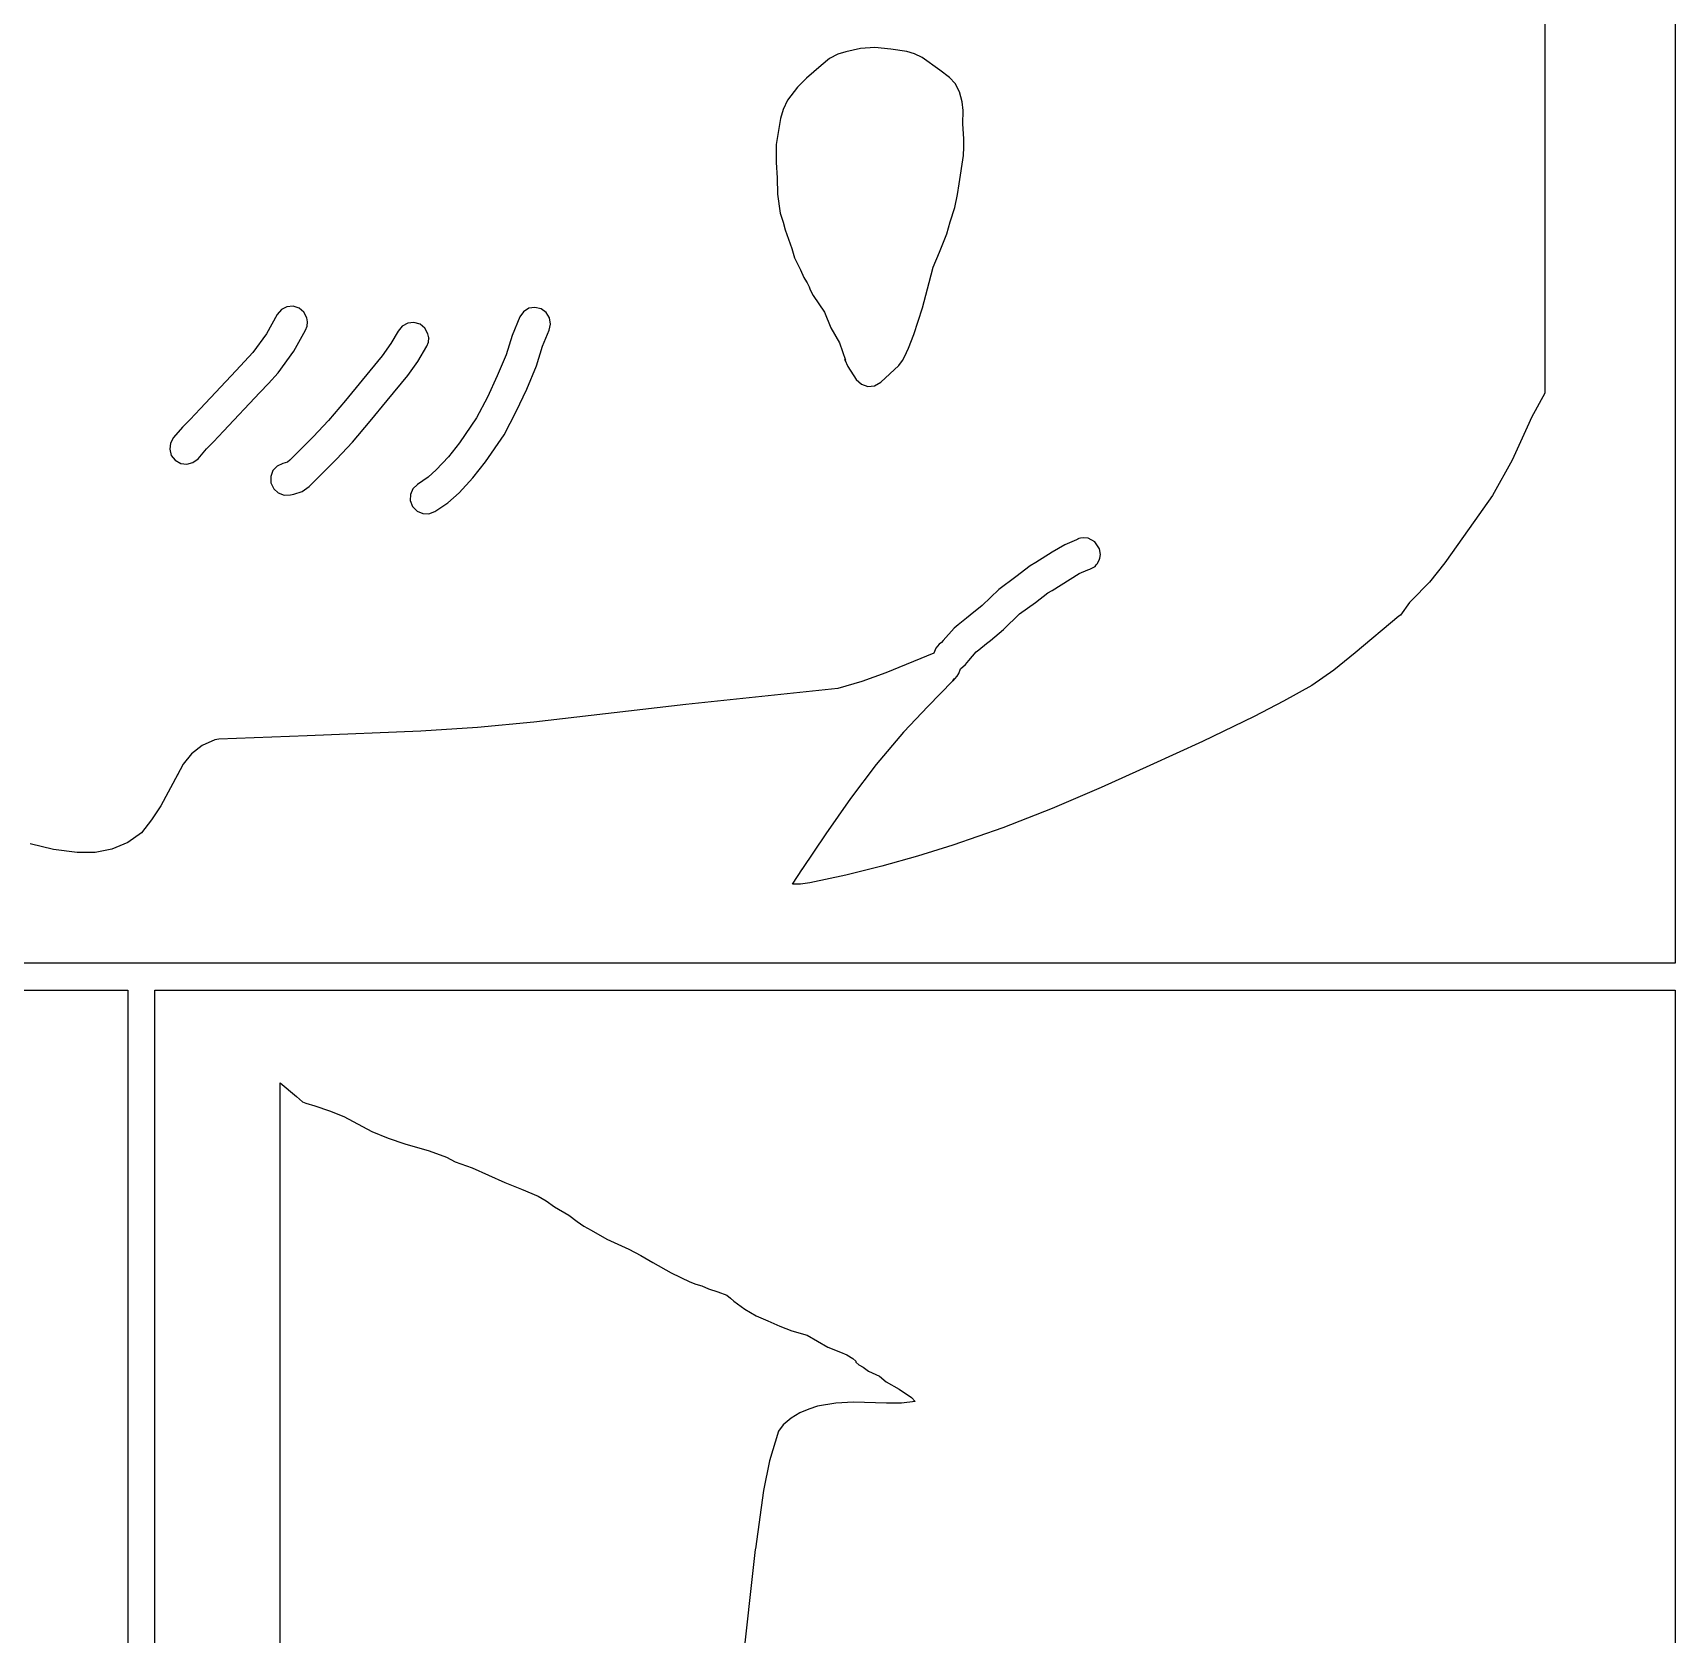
# Model space of a CAD drawing. Extents: x -1 to 629, y 2 to 3679.
# Drawn here: x 258.6 to 502.8, y 3233.4 to 3471.5 of the extents above; entities that cross this region are included whole.
import ezdxf

# ---------------------------------------------------------------- set-up
doc = ezdxf.new("R2010")
doc.units = 0

msp = doc.modelspace()

# ---------------------------------------------------------------- linework, layer by layer
at = {"layer": 'Calque 1'}
for p, q in [((502.75, 3579.13), (502.75, 3333.14)), ((483.356, 3497.53), (483.38, 3417.89)), ((381.656, 3469.16), (379.47, 3468.66)), ((383.796, 3469.27), (381.656, 3469.16)), ((386.18, 3469.06), (383.796, 3469.27)), ((377.041, 3467.63), (375.79, 3466.6)), ((378.293, 3468.29), (377.041, 3467.63)), ((379.47, 3468.66), (378.293, 3468.29)), ((388.559, 3468.69), (386.18, 3469.06)), ((389.699, 3468.34), (388.559, 3468.69)), ((390.818, 3467.82), (389.699, 3468.34)), ((393.427, 3465.94), (390.818, 3467.82)), ((373.636, 3464.75), (372.268, 3463.37)), ((375.79, 3466.6), (373.636, 3464.75)), ((394.893, 3464.85), (393.427, 3465.94)), ((395.71, 3463.95), (394.893, 3464.85)), ((372.268, 3463.37), (370.805, 3461.47)), ((396.38, 3462.71), (395.71, 3463.95)), ((396.771, 3461.23), (396.38, 3462.71)), ((370.141, 3460.06), (369.744, 3458.71)), ((370.805, 3461.47), (370.141, 3460.06)), ((396.896, 3459.9), (396.771, 3461.23)), ((396.877, 3457.95), (396.896, 3459.9)), ((369.744, 3458.71), (369.379, 3456.33)), ((396.991, 3455.7), (396.877, 3457.95)), ((369.136, 3454.85), (369.096, 3452.21)), ((369.379, 3456.33), (369.136, 3454.85)), ((397.001, 3454.48), (396.991, 3455.7)), ((369.096, 3452.21), (369.244, 3449.93)), ((396.34, 3449.03), (396.943, 3453.24)), ((396.943, 3453.24), (397.001, 3454.48)), ((397.001, 3454.48), (397.001, 3454.48)), ((369.244, 3449.93), (369.329, 3447.47)), ((369.329, 3447.47), (369.694, 3444.64)), ((395.684, 3445.51), (396.091, 3447.44)), ((396.091, 3447.44), (396.34, 3449.03)), ((394.97, 3443.37), (395.684, 3445.51)), ((369.694, 3444.64), (370.154, 3443.32)), ((370.154, 3443.32), (370.437, 3442.18)), ((394.483, 3441.6), (394.97, 3443.37)), ((370.437, 3442.18), (371.422, 3439.4)), ((393.371, 3438.84), (394.483, 3441.6)), ((371.422, 3439.4), (371.856, 3438.02)), ((371.856, 3438.02), (372.729, 3436.25)), ((392.445, 3436.65), (393.371, 3438.84)), ((372.729, 3436.25), (373.208, 3435.11)), ((373.208, 3435.11), (373.615, 3434.43)), ((391.869, 3434.37), (392.445, 3436.65)), ((373.615, 3434.43), (373.731, 3434.29)), ((373.731, 3434.29), (374.033, 3433.71)), ((374.033, 3433.71), (374.189, 3433.26)), ((374.189, 3433.26), (374.628, 3432.44)), ((390.863, 3430.56), (391.869, 3434.37)), ((295.56, 3430.32), (294.947, 3429.58)), ((296.378, 3430.75), (295.56, 3430.32)), ((297.293, 3430.83), (296.378, 3430.75)), ((298.204, 3430.54), (297.293, 3430.83)), ((298.921, 3429.93), (298.204, 3430.54)), ((332.345, 3430.51), (331.56, 3430.01)), ((333.256, 3430.64), (332.345, 3430.51)), ((334.182, 3430.43), (333.256, 3430.64)), ((334.941, 3429.87), (334.182, 3430.43)), ((374.628, 3432.44), (376.277, 3429.95)), ((389.593, 3426.62), (390.863, 3430.56)), ((294.947, 3429.58), (293.364, 3426.73)), ((299.354, 3429.11), (298.921, 3429.93)), ((299.156, 3427.28), (299.381, 3427.86)), ((299.45, 3428.5), (299.354, 3429.11)), ((299.381, 3427.86), (299.45, 3428.5)), ((299.45, 3428.5), (299.45, 3428.5)), ((313.534, 3427.84), (312.936, 3427.1)), ((314.34, 3428.29), (313.534, 3427.84)), ((315.253, 3428.39), (314.34, 3428.29)), ((316.169, 3428.13), (315.253, 3428.39)), ((316.902, 3427.55), (316.169, 3428.13)), ((330.999, 3429.24), (329.853, 3426.46)), ((331.56, 3430.01), (330.999, 3429.24)), ((335.43, 3429.08), (334.941, 3429.87)), ((335.362, 3427.26), (335.579, 3428.15)), ((335.579, 3428.15), (335.43, 3429.08)), ((335.579, 3428.15), (335.579, 3428.15)), ((376.277, 3429.95), (377.258, 3427.63)), ((293.364, 3426.73), (291.332, 3423.95)), ((297.41, 3424.16), (299.156, 3427.28)), ((311.848, 3425.27), (310.554, 3423.47)), ((312.936, 3427.1), (311.848, 3425.27)), ((317.354, 3426.73), (316.902, 3427.55)), ((317.201, 3424.9), (317.412, 3425.48)), ((317.465, 3426.12), (317.354, 3426.73)), ((317.412, 3425.48), (317.465, 3426.12)), ((317.465, 3426.09), (317.465, 3426.12)), ((317.465, 3426.12), (317.465, 3426.09)), ((329.853, 3426.46), (328.964, 3423.6)), ((334.38, 3424.87), (335.362, 3427.26)), ((377.258, 3427.63), (378.539, 3425.38)), ((378.539, 3425.38), (379.404, 3422.81)), ((388.778, 3424.58), (389.593, 3426.62)), ((291.332, 3423.95), (288.829, 3421.25)), ((295.076, 3420.93), (297.41, 3424.16)), ((310.554, 3423.47), (307.591, 3419.85)), ((315.857, 3422.62), (317.201, 3424.9)), ((328.964, 3423.6), (327.66, 3420.48)), ((333.467, 3421.96), (334.38, 3424.87)), ((379.404, 3422.81), (379.322, 3422.97)), ((379.322, 3422.97), (379.322, 3422.84)), ((379.322, 3422.84), (379.764, 3421.88)), ((387.913, 3422.73), (388.196, 3423.31)), ((388.196, 3423.31), (388.778, 3424.58)), ((288.829, 3421.25), (283.495, 3415.56)), ((293.658, 3419.34), (295.076, 3420.93)), ((311.3, 3416.8), (314.37, 3420.53)), ((314.37, 3420.53), (315.857, 3422.62)), ((327.66, 3420.48), (326.189, 3417.31)), ((332.046, 3418.5), (333.467, 3421.96)), ((379.764, 3421.88), (381.023, 3419.95)), ((384.653, 3419.53), (387.342, 3421.99)), ((387.342, 3421.99), (387.913, 3422.73)), ((286.961, 3412.23), (292.362, 3417.99)), ((292.362, 3417.99), (293.658, 3419.34)), ((307.591, 3419.85), (305.085, 3416.78)), ((330.485, 3415.16), (332.046, 3418.5)), ((381.023, 3419.95), (381.78, 3419.24)), ((381.78, 3419.24), (382.735, 3418.89)), ((382.735, 3418.89), (383.741, 3419)), ((383.741, 3419), (384.653, 3419.53)), ((483.38, 3417.89), (481.398, 3414.29)), ((283.495, 3415.56), (282.008, 3414)), ((305.085, 3416.78), (302.548, 3413.81)), ((308.776, 3413.71), (311.3, 3416.8)), ((326.189, 3417.31), (324.564, 3414.21)), ((282.008, 3414), (280.863, 3412.84)), ((282.008, 3414), (282.008, 3414)), ((302.548, 3413.81), (300.265, 3411.41)), ((306.12, 3410.61), (308.776, 3413.71)), ((324.564, 3414.21), (322.021, 3410.51)), ((328.657, 3411.7), (330.485, 3415.16)), ((480.983, 3413.39), (478.525, 3407.91)), ((481.398, 3414.29), (480.98, 3413.39)), ((480.98, 3413.39), (480.98, 3413.39)), ((480.98, 3413.39), (480.983, 3413.39)), ((480.983, 3413.39), (480.983, 3413.39)), ((279.532, 3411.3), (279.064, 3410.45)), ((280.863, 3412.84), (279.532, 3411.3)), ((284.408, 3409.61), (285.453, 3410.67)), ((285.453, 3410.67), (286.961, 3412.23)), ((300.265, 3411.41), (296.825, 3407.91)), ((303.739, 3408.1), (306.12, 3410.61)), ((325.897, 3407.68), (328.657, 3411.7)), ((279.064, 3410.45), (278.958, 3409.55)), ((278.958, 3409.55), (279.199, 3408.65)), ((279.199, 3408.65), (279.783, 3407.91)), ((282.416, 3407.57), (283.167, 3408.15)), ((283.167, 3408.15), (284.408, 3409.61)), ((320.384, 3408.44), (318.59, 3406.49)), ((322.021, 3410.51), (320.384, 3408.44)), ((279.783, 3407.91), (280.614, 3407.44)), ((280.614, 3407.44), (281.527, 3407.33)), ((281.527, 3407.33), (282.416, 3407.57)), ((294.298, 3406.38), (293.978, 3405.51)), ((294.92, 3407.04), (294.298, 3406.38)), ((295.783, 3407.46), (294.92, 3407.04)), ((296.484, 3407.62), (295.783, 3407.46)), ((296.825, 3407.91), (296.484, 3407.62)), ((300.111, 3404.42), (303.739, 3408.1)), ((318.59, 3406.49), (317.394, 3405.4)), ((324.032, 3405.32), (325.897, 3407.68)), ((478.525, 3407.91), (475.622, 3402.7)), ((293.978, 3405.51), (294.015, 3404.55)), ((294.015, 3404.55), (294.42, 3403.68)), ((294.42, 3403.68), (295.1, 3403.07)), ((297.428, 3402.86), (298.653, 3403.28)), ((298.653, 3403.28), (299.706, 3404)), ((299.706, 3404), (300.111, 3404.42)), ((315.095, 3403.68), (314.732, 3402.83)), ((315.777, 3404.34), (315.095, 3403.68)), ((317.394, 3405.4), (315.777, 3404.34)), ((321.998, 3403.1), (324.032, 3405.32)), ((295.1, 3403.07), (295.963, 3402.75)), ((295.963, 3402.75), (296.915, 3402.78)), ((296.915, 3402.78), (297.428, 3402.86)), ((314.732, 3402.83), (314.714, 3401.93)), ((314.714, 3401.93), (315.063, 3401.03)), ((315.063, 3401.03), (315.727, 3400.35)), ((318.381, 3400.32), (320.315, 3401.59)), ((320.315, 3401.59), (321.998, 3403.1)), ((475.622, 3402.7), (472.111, 3397.78)), ((315.727, 3400.35), (316.574, 3400)), ((316.574, 3400), (317.492, 3399.98)), ((317.492, 3399.98), (318.381, 3400.32)), ((413.773, 3396.11), (412.038, 3395.37)), ((413.967, 3396.19), (413.773, 3396.11)), ((413.977, 3396.22), (413.967, 3396.19)), ((414.017, 3396.22), (413.977, 3396.22)), ((414.12, 3396.27), (414.017, 3396.22)), ((414.369, 3396.33), (414.12, 3396.27)), ((414.787, 3396.4), (414.369, 3396.33)), ((415.493, 3396.33), (414.787, 3396.4)), ((416.491, 3395.8), (415.493, 3396.33)), ((472.111, 3397.78), (468.532, 3392.65)), ((410.154, 3394.24), (407.73, 3392.73)), ((412.038, 3395.37), (410.154, 3394.24)), ((417.181, 3394.76), (416.491, 3395.8)), ((417.303, 3393.89), (417.181, 3394.76)), ((417.221, 3393.36), (417.303, 3393.89)), ((406.884, 3392.22), (404.754, 3390.61)), ((407.73, 3392.73), (406.884, 3392.22)), ((412.832, 3390.24), (414.152, 3391.06)), ((414.152, 3391.06), (415.424, 3391.62)), ((415.424, 3391.62), (415.61, 3391.7)), ((415.61, 3391.7), (415.729, 3391.75)), ((415.729, 3391.75), (416.528, 3392.14)), ((415.729, 3391.75), (415.729, 3391.75)), ((416.528, 3392.14), (416.681, 3392.38)), ((416.681, 3392.38), (416.832, 3392.52)), ((416.832, 3392.52), (417.115, 3393.07)), ((417.115, 3393.07), (417.221, 3393.36)), ((468.532, 3392.65), (466.222, 3389.79)), ((402.193, 3388.71), (399.716, 3386.35)), ((404.754, 3390.61), (402.193, 3388.71)), ((410.138, 3388.57), (412.832, 3390.24)), ((466.222, 3389.79), (463.555, 3387.09)), ((399.716, 3386.35), (397.965, 3384.87)), ((405.309, 3385.08), (407.643, 3386.77)), ((407.643, 3386.77), (409.492, 3388.2)), ((409.492, 3388.2), (410.138, 3388.57)), ((463.264, 3386.77), (461.906, 3384.9)), ((463.555, 3387.09), (463.264, 3386.77)), ((397.406, 3384.45), (396.173, 3383.44)), ((397.965, 3384.87), (397.406, 3384.45)), ((402.894, 3382.75), (405.309, 3385.08)), ((461.676, 3384.74), (455.183, 3379.29)), ((461.906, 3384.9), (461.676, 3384.74)), ((395.583, 3382.94), (393.922, 3381.11)), ((396.173, 3383.44), (395.583, 3382.94)), ((400.976, 3381.14), (402.894, 3382.75)), ((392.554, 3379.26), (385.415, 3376.32)), ((392.855, 3379.97), (392.554, 3379.26)), ((393.363, 3380.56), (392.855, 3379.97)), ((393.71, 3380.82), (393.363, 3380.56)), ((393.922, 3381.11), (393.71, 3380.82)), ((397.729, 3378.17), (398.856, 3379.44)), ((398.856, 3379.44), (399.24, 3379.76)), ((399.24, 3379.76), (400.388, 3380.69)), ((400.388, 3380.69), (400.976, 3381.14)), ((455.183, 3379.29), (452.016, 3376.72)), ((396.277, 3376.22), (396.496, 3376.9)), ((396.496, 3376.9), (397.237, 3377.54)), ((397.237, 3377.54), (397.753, 3378.15)), ((397.798, 3378.25), (397.729, 3378.17)), ((397.753, 3378.15), (397.798, 3378.25)), ((452.016, 3376.72), (448.759, 3374.44)), ((378.298, 3373.99), (355.7, 3371.59)), ((381.865, 3375.05), (378.298, 3373.99)), ((385.415, 3376.32), (381.865, 3375.05)), ((391.67, 3371.32), (395.382, 3375.13)), ((395.382, 3375.13), (395.594, 3375.4)), ((395.411, 3375.13), (395.655, 3375.42)), ((395.594, 3375.4), (395.411, 3375.13)), ((395.655, 3375.42), (396.038, 3375.82)), ((396.038, 3375.82), (396.277, 3376.22)), ((448.759, 3374.44), (444.544, 3372.09)), ((355.7, 3371.59), (333.105, 3368.97)), ((444.544, 3372.09), (440.181, 3369.81)), ((388.101, 3367.54), (391.67, 3371.32)), ((440.16, 3369.81), (432.485, 3366.11)), ((440.171, 3369.81), (440.16, 3369.81)), ((440.181, 3369.81), (440.171, 3369.81)), ((299.381, 3366.93), (286.276, 3366.45)), ((299.397, 3366.93), (299.381, 3366.93)), ((316.298, 3367.62), (299.397, 3366.93)), ((324.715, 3368.17), (316.298, 3367.62)), ((333.097, 3368.97), (324.715, 3368.17)), ((333.105, 3368.97), (333.097, 3368.97)), ((384.042, 3362.7), (388.101, 3367.51)), ((388.101, 3367.51), (388.101, 3367.54)), ((282.212, 3364.28), (280.982, 3362.75)), ((283.781, 3365.53), (282.212, 3364.28)), ((285.689, 3366.37), (283.781, 3365.53)), ((286.276, 3366.45), (285.689, 3366.37)), ((432.485, 3366.11), (424.65, 3362.54)), ((280.982, 3362.75), (280.088, 3361.06)), ((380.214, 3357.64), (384.042, 3362.7)), ((424.64, 3362.54), (417.409, 3359.28)), ((424.65, 3362.54), (424.64, 3362.54)), ((280.183, 3361.27), (277.624, 3356.56)), ((280.088, 3361.06), (280.183, 3361.27)), ((376.544, 3352.4), (380.214, 3357.64)), ((417.409, 3359.28), (410.141, 3356.16)), ((276.262, 3354.44), (274.746, 3352.54)), ((277.624, 3356.56), (276.262, 3354.44)), ((410.141, 3356.16), (402.812, 3353.28)), ((274.746, 3352.54), (272.714, 3351.08)), ((372.956, 3347.09), (376.544, 3352.4)), ((402.812, 3353.28), (395.398, 3350.68)), ((261.695, 3350.05), (258.196, 3350.87)), ((265.194, 3349.6), (261.695, 3350.05)), ((265.289, 3349.6), (265.194, 3349.6)), ((267.856, 3349.6), (265.289, 3349.6)), ((270.375, 3350.1), (267.856, 3349.6)), ((272.714, 3351.08), (270.375, 3350.1)), ((395.388, 3350.68), (390.128, 3349.04)), ((395.398, 3350.68), (395.388, 3350.68)), ((371.517, 3344.89), (373.017, 3347.17)), ((373.017, 3347.17), (372.956, 3347.09)), ((384.825, 3347.56), (379.486, 3346.24)), ((390.128, 3349.04), (384.825, 3347.56)), ((372.718, 3344.92), (371.517, 3344.89)), ((374.112, 3345.1), (372.718, 3344.92)), ((379.486, 3346.24), (374.112, 3345.1)), ((272.751, 3333.14), (156.75, 3333.14)), ((502.75, 3333.14), (272.751, 3333.14)), ((156.75, 3329.15), (272.751, 3329.15)), ((272.751, 3329.15), (272.751, 3189.21)), ((276.749, 3329.15), (502.75, 3329.15)), ((276.749, 3189.21), (276.749, 3329.15)), ((502.75, 3329.15), (502.75, 2533.14)), ((295.373, 2890.88), (295.373, 3315.36)), ((295.373, 3315.36), (297.825, 3313.35)), ((297.825, 3313.35), (298.693, 3312.56)), ((298.693, 3312.56), (299.183, 3312.32)), ((299.183, 3312.32), (300.513, 3311.92)), ((300.513, 3311.92), (302.704, 3311.21)), ((302.704, 3311.21), (304.868, 3310.36)), ((304.868, 3310.36), (309.001, 3308.14)), ((309.001, 3308.14), (311.427, 3307.11)), ((311.427, 3307.11), (313.888, 3306.29)), ((313.888, 3306.29), (317.51, 3305.23)), ((317.51, 3305.23), (320.108, 3304.3)), ((320.108, 3304.3), (321.415, 3303.64)), ((321.415, 3303.64), (323.932, 3302.74)), ((323.932, 3302.74), (328.779, 3300.55)), ((328.779, 3300.55), (331.247, 3299.54)), ((331.247, 3299.54), (333.711, 3298.51)), ((333.711, 3298.51), (334.914, 3297.82)), ((334.914, 3297.82), (336.184, 3296.95)), ((336.184, 3296.95), (338.312, 3295.68)), ((338.312, 3295.68), (339.518, 3294.73)), ((339.518, 3294.73), (340.545, 3294.06)), ((340.545, 3294.06), (341.624, 3293.48)), ((341.624, 3293.48), (343.958, 3292.13)), ((343.958, 3292.13), (347.21, 3290.65)), ((347.21, 3290.65), (349.011, 3289.7)), ((349.011, 3289.7), (350.787, 3288.64)), ((350.787, 3288.64), (353.525, 3287.13)), ((353.525, 3287.13), (356.29, 3285.76)), ((356.29, 3285.76), (357.153, 3285.41)), ((357.153, 3285.41), (358.05, 3285.2)), ((358.05, 3285.2), (359.071, 3284.72)), ((359.071, 3284.72), (360.428, 3284.3)), ((360.428, 3284.3), (361.772, 3283.77)), ((361.772, 3283.77), (362.336, 3283.37)), ((362.336, 3283.37), (362.836, 3282.92)), ((362.836, 3282.92), (364.471, 3281.73)), ((364.471, 3281.73), (366.148, 3280.7)), ((366.148, 3280.7), (367.866, 3279.96)), ((367.866, 3279.96), (369.646, 3279.17)), ((369.646, 3279.17), (371.445, 3278.51)), ((371.445, 3278.51), (373.716, 3277.84)), ((373.716, 3277.84), (375.25, 3276.95)), ((375.25, 3276.95), (376.785, 3276.05)), ((376.785, 3276.05), (378.661, 3275.33)), ((378.661, 3275.33), (379.605, 3274.91)), ((379.605, 3274.91), (380.507, 3274.38)), ((380.507, 3274.38), (380.931, 3273.98)), ((380.931, 3273.98), (380.965, 3273.85)), ((380.965, 3273.85), (381.407, 3273.43)), ((381.407, 3273.43), (382.021, 3273.08)), ((382.021, 3273.08), (382.838, 3272.5)), ((382.838, 3272.5), (384.455, 3271.76)), ((384.455, 3271.76), (385.479, 3270.91)), ((385.479, 3270.91), (387.376, 3269.8)), ((387.376, 3269.8), (389.241, 3268.56)), ((373.948, 3266.86), (372.636, 3266.28)), ((375.279, 3267.29), (373.948, 3266.86)), ((377.965, 3267.76), (375.279, 3267.29)), ((380.592, 3267.9), (377.965, 3267.76)), ((385.503, 3267.76), (380.592, 3267.9)), ((387.738, 3267.76), (385.503, 3267.76)), ((389.77, 3268), (387.738, 3267.76)), ((389.241, 3268.56), (389.77, 3268)), ((370.133, 3264.54), (369.474, 3263.56)), ((371.361, 3265.49), (370.133, 3264.54)), ((372.636, 3266.28), (371.361, 3265.49)), ((369.474, 3263.56), (368.146, 3259.17)), ((368.146, 3259.17), (367.244, 3254.75)), ((367.244, 3254.75), (366.019, 3246.07)), ((366.008, 3245.99), (362.815, 3217.63)), ((366.019, 3246.07), (366.008, 3245.99))]:
    msp.add_line(p, q, dxfattribs=at)

doc.saveas('drawing.dxf')
